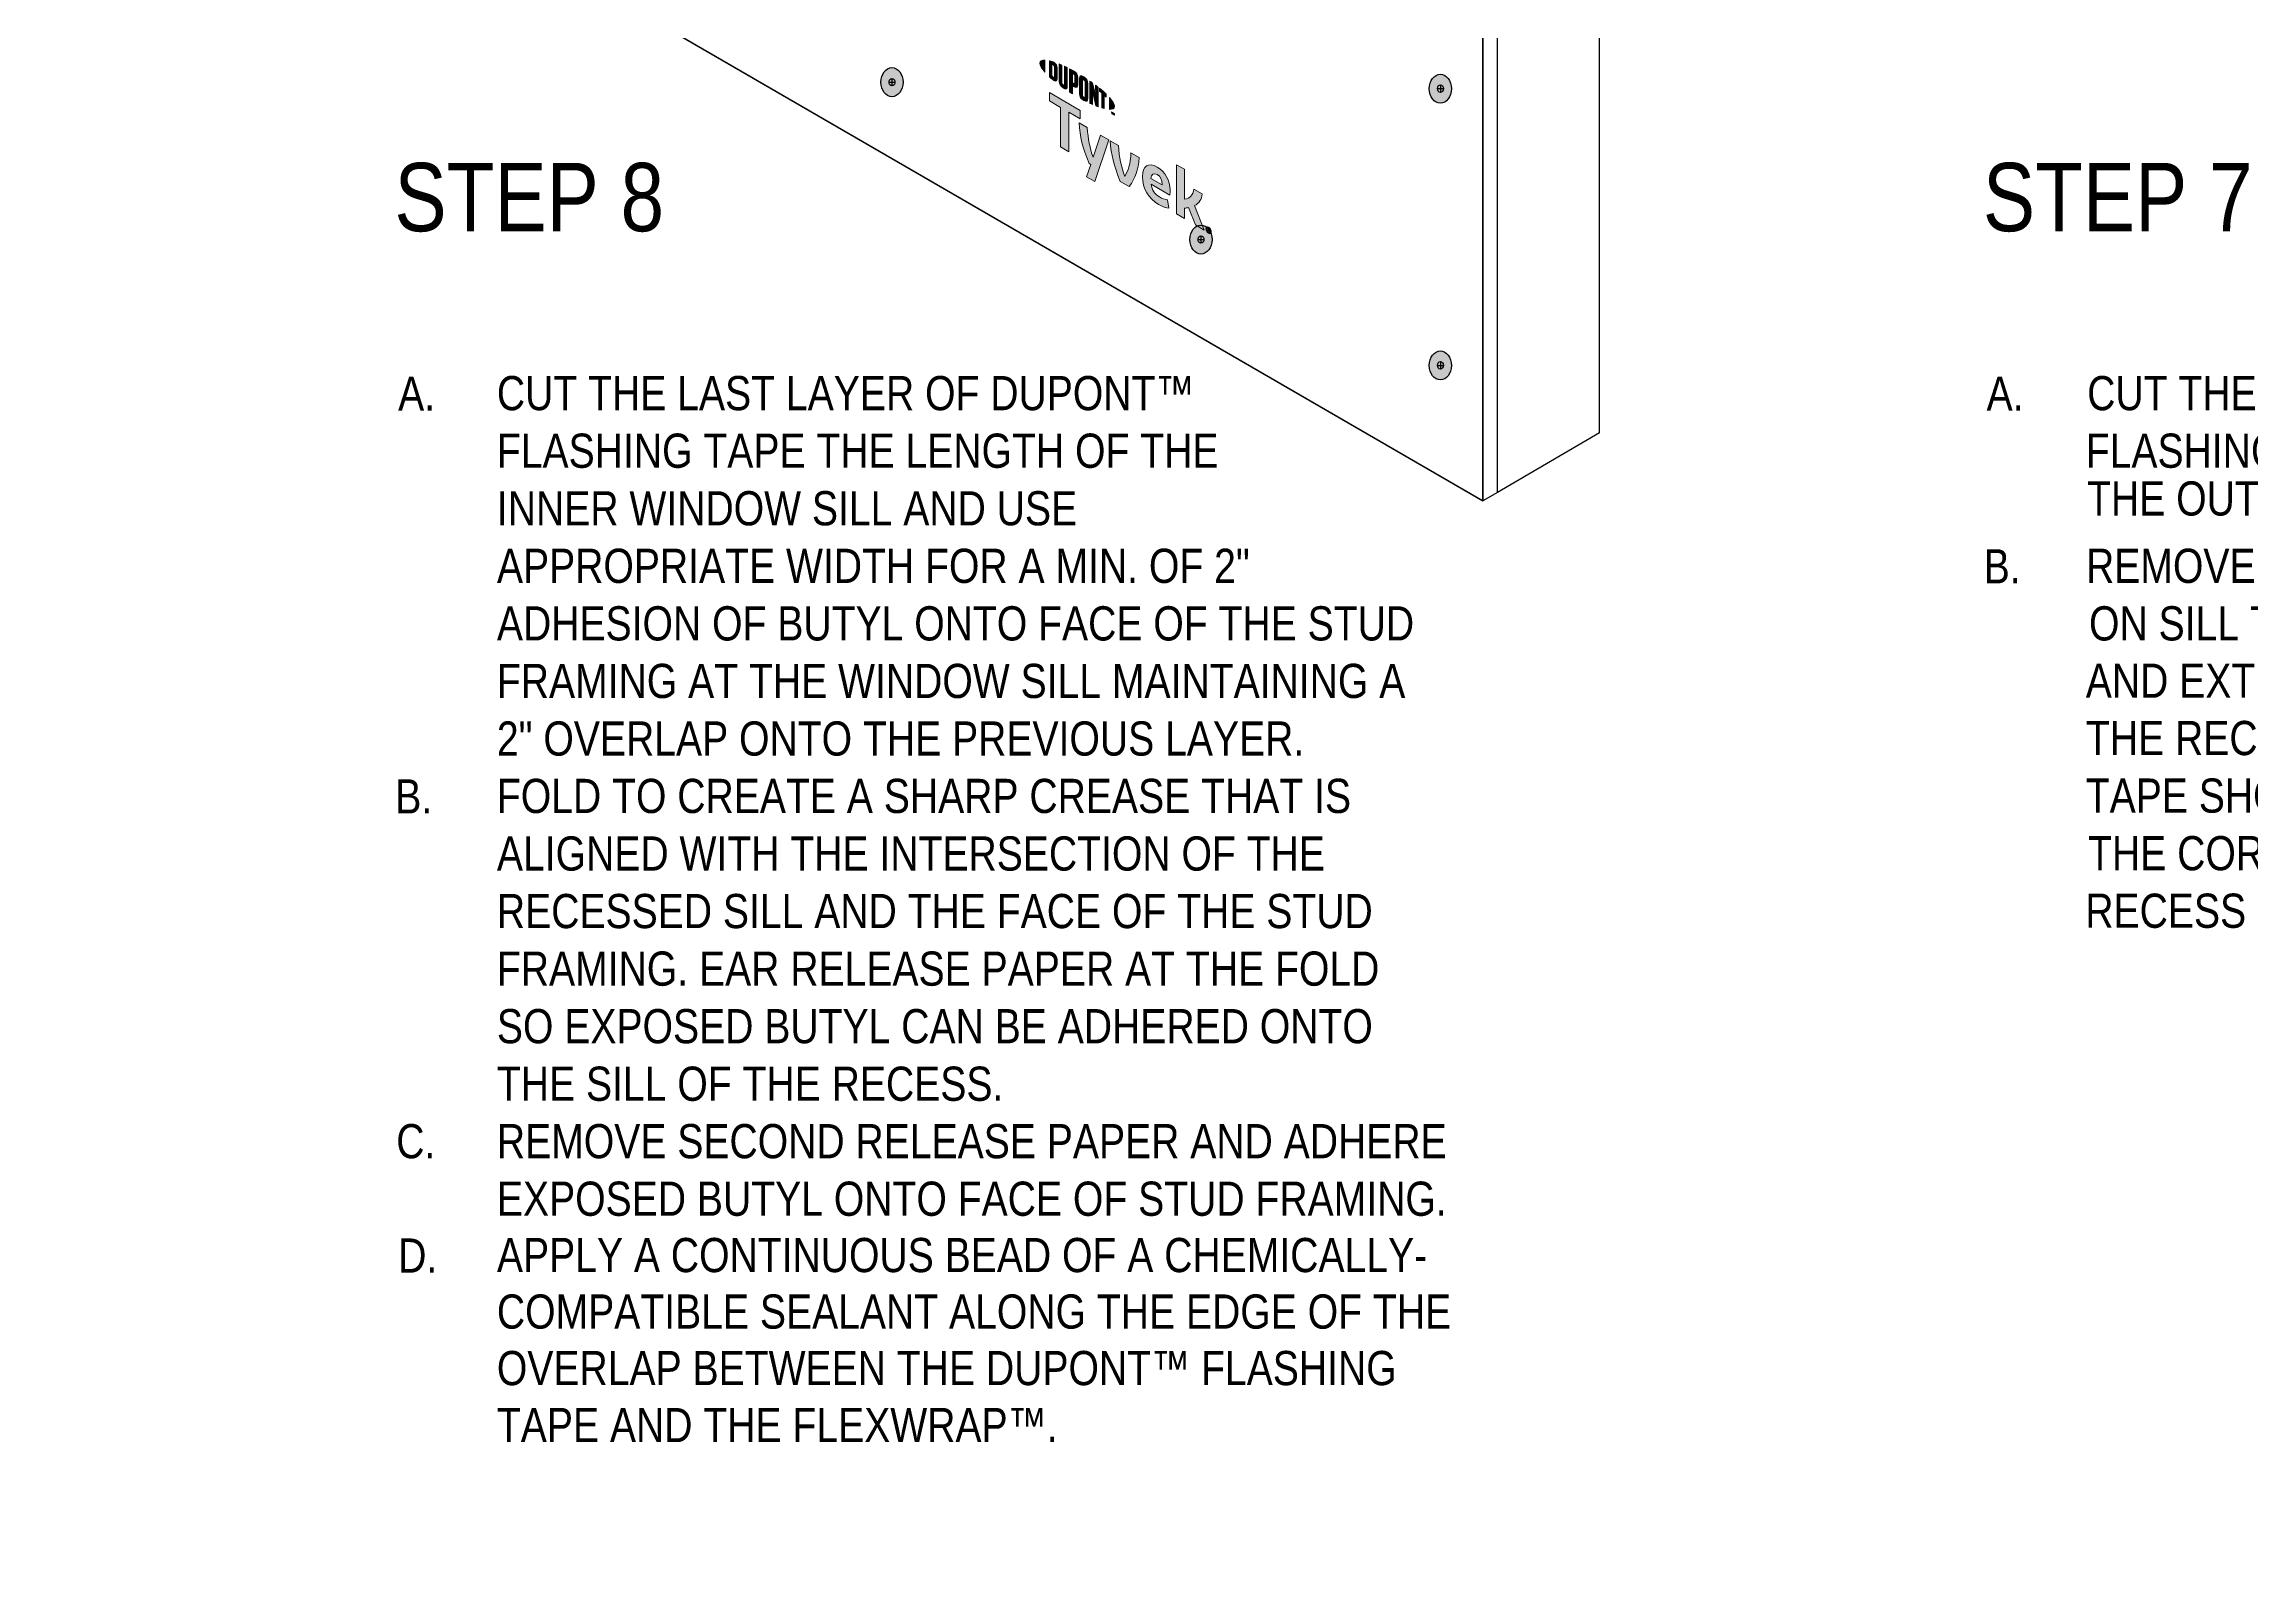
# Model space of a CAD drawing. Extents: x -1328 to 5679, y -4611 to 1603.
# Drawn here: x -576 to 151, y 367 to 865 of the extents above; entities that cross this region are included whole.
import ezdxf

# ---------------------------------------------------------------- set-up
doc = ezdxf.new("R2010")
doc.units = 0
doc.header["$MEASUREMENT"] = 0
for name, color, linetype, lineweight in [('.ATI-TEXT_1', 7, 'Continuous', 0), ('G-ANNO-TTLB', 7, 'Continuous', 0), ('TYVEK', 7, 'Continuous', 0), ('X-REF - TRACED', 7, 'Continuous', 0)]:
    doc.layers.add(name, color=color, linetype=linetype, lineweight=lineweight)

# ---------------------------------------------------------------- blocks, each defined once
blk = doc.blocks.new('Block_21')
at = {"layer": '.ATI-TEXT_1', "char_height": 0.2, "attachment_point": 7}
for s, insert in [('\\C18;\\c0;\\FArial Narrow|b0|i0|c1;\\H11.251642;\\W1.000000;A.', (63.75, 743.99)), ('\\C18;\\c0;\\FArial Narrow|b0|i0|c1;\\H11.251642;\\W1.000000;CUT THE FIRST COURSE OF DUPONT™', (96.89, 743.99)), ('\\C18;\\c0;\\FArial Narrow|b0|i0|c1;\\H11.251642;\\W1.000000;FLASHING TAPE 12" LONGER THAN', (96.42, 725.04)), ('\\C18;\\c0;\\FArial Narrow|b0|i0|c1;\\H11.251642;\\W1.000000;THE OUTER SILL (S).', (96.85, 706.08)), ('\\C18;\\c0;\\FArial Narrow|b0|i0|c1;\\H11.251642;\\W1.000000;B.', (62.79, 687.13)), ('\\C18;\\c0;\\FArial Narrow|b0|i0|c1;\\H11.251642;\\W1.000000;REMOVE THE RELEASE PAPER AND ALIGN', (96.51, 687.13)), ('\\C18;\\c0;\\FArial Narrow|b0|i0|c1;\\H11.251642;\\W1.000000;ON SILL TO OVERLAP FLEXWRAP™ BY 2" ', (97.5, 668.18)), ('\\C18;\\c0;\\FArial Narrow|b0|i0|c1;\\H11.251642;\\W1.000000;AND EXTEND UP EACH JAMB WALL OF', (96.42, 649.31)), ('\\C18;\\c0;\\FArial Narrow|b0|i0|c1;\\H11.251642;\\W1.000000;THE RECESS 6". THE DUPONT™ FLASHING', (96.48, 630.43)), ('\\C18;\\c0;\\FArial Narrow|b0|i0|c1;\\H11.251642;\\W1.000000;TAPE SHOULD BE INSTALLED TIGHTLY INTO', (96.42, 611.48)), ('\\C18;\\c0;\\FArial Narrow|b0|i0|c1;\\H11.251642;\\W1.000000;THE CORNER AT THE INTERSECTION OF THE', (97.18, 592.52)), ('\\C18;\\c0;\\FArial Narrow|b0|i0|c1;\\H11.251642;\\W1.000000;RECESS SILL AND THE WALL OF THE RECESS.', (96.27, 573.57))]:
    blk.add_mtext(s, dxfattribs=dict(at, insert=insert))
blk = doc.blocks.new('Block_26')
at = {"layer": '.ATI-TEXT_1', "char_height": 0.2, "attachment_point": 7}
for s, insert in [('\\C18;\\c0;\\FArial Narrow|b0|i0|c1;\\H11.251642;\\W1.000000;A.', (-459.57, 743.99)), ('\\C18;\\c0;\\FArial Narrow|b0|i0|c1;\\H11.251642;\\W1.000000;CUT THE LAST LAYER OF DUPONT™', (-427.04, 743.99)), ('\\C18;\\c0;\\FArial Narrow|b0|i0|c1;\\H11.251642;\\W1.000000;FLASHING TAPE THE LENGTH OF THE', (-427.04, 725.03)), ('\\C18;\\c0;\\FArial Narrow|b0|i0|c1;\\H11.251642;\\W1.000000;INNER WINDOW SILL AND USE', (-427.04, 706.08)), ('\\C18;\\c0;\\FArial Narrow|b0|i0|c1;\\H11.251642;\\W1.000000;APPROPRIATE WIDTH FOR A MIN. OF 2"', (-427.03, 687.13)), ('\\C18;\\c0;\\FArial Narrow|b0|i0|c1;\\H11.251642;\\W1.000000;ADHESION OF BUTYL ONTO FACE OF THE STUD', (-427.03, 668.18)), ('\\C18;\\c0;\\FArial Narrow|b0|i0|c1;\\H11.251642;\\W1.000000;FRAMING AT THE WINDOW SILL MAINTAINING A', (-427.04, 649.23)), ('\\C18;\\c0;\\FArial Narrow|b0|i0|c1;\\H11.251642;\\W1.000000;2" OVERLAP ONTO THE PREVIOUS LAYER.', (-427.04, 630.27)), ('\\C18;\\c0;\\FArial Narrow|b0|i0|c1;\\H11.251642;\\W1.000000;B.', (-460.52, 611.37)), ('\\C18;\\c0;\\FArial Narrow|b0|i0|c1;\\H11.251642;\\W1.000000;FOLD TO CREATE A SHARP CREASE THAT IS', (-427.04, 611.37)), ('\\C18;\\c0;\\FArial Narrow|b0|i0|c1;\\H11.251642;\\W1.000000;ALIGNED WITH THE INTERSECTION OF THE ', (-427.03, 592.41)), ('\\C18;\\c0;\\FArial Narrow|b0|i0|c1;\\H11.251642;\\W1.000000;RECESSED SILL AND THE FACE OF THE STUD', (-427.04, 573.46)), ('\\C18;\\c0;\\FArial Narrow|b0|i0|c1;\\H11.251642;\\W1.000000;FRAMING. EAR RELEASE PAPER AT THE FOLD', (-427.04, 554.51)), ('\\C18;\\c0;\\FArial Narrow|b0|i0|c1;\\H11.251642;\\W1.000000;SO EXPOSED BUTYL CAN BE ADHERED ONTO', (-427.04, 535.56)), ('\\C18;\\c0;\\FArial Narrow|b0|i0|c1;\\H11.251642;\\W1.000000;THE SILL OF THE RECESS.', (-427.04, 516.61)), ('\\C18;\\c0;\\FArial Narrow|b0|i0|c1;\\H11.251642;\\W1.000000;C.', (-460.19, 497.7)), ('\\C18;\\c0;\\FArial Narrow|b0|i0|c1;\\H11.251642;\\W1.000000;REMOVE SECOND RELEASE PAPER AND ADHERE ', (-427.04, 497.7)), ('\\C18;\\c0;\\FArial Narrow|b0|i0|c1;\\H11.251642;\\W1.000000;EXPOSED BUTYL ONTO FACE OF STUD FRAMING.', (-427.04, 478.75))]:
    blk.add_mtext(s, dxfattribs=dict(at, insert=insert))
blk = doc.blocks.new('Block_81')
at = {"layer": 'TYVEK', "true_color": 0x003b71, "transparency": 33554687}
h = blk.add_hatch(color=156, dxfattribs=at)
h.dxf.hatch_style = 2
edge = h.paths.add_edge_path()
edge.add_ellipse((-296.87, 852.15), major_axis=(0, 4.78), ratio=0.766948, start_angle=0, end_angle=360)
h = blk.add_hatch(color=156, dxfattribs=at)
h.dxf.hatch_style = 2
edge = h.paths.add_edge_path()
edge.add_ellipse((-116.2, 850), major_axis=(0, 4.78), ratio=0.766948, start_angle=0, end_angle=360)
h = blk.add_hatch(color=156, dxfattribs=at)
h.dxf.hatch_style = 2
edge = h.paths.add_edge_path()
edge.add_ellipse((-195.08, 800.33), major_axis=(0, 4.78), ratio=0.766948, start_angle=0, end_angle=360)
h = blk.add_hatch(color=156, dxfattribs=at)
h.dxf.hatch_style = 2
edge = h.paths.add_edge_path()
edge.add_ellipse((-116.2, 758.89), major_axis=(0, 4.78), ratio=0.766948, start_angle=0, end_angle=360)
at = {"layer": 'TYVEK', "color": 18, "lineweight": 25, "true_color": 0x080808}
for p, q in [((-297.84, 852.17), (-295.9, 852.17)), ((-296.87, 853.41), (-296.87, 850.94)), ((-116.2, 851.26), (-116.2, 848.79)), ((-117.18, 850.03), (-115.23, 850.03)), ((-196.05, 800.36), (-194.11, 800.36)), ((-195.08, 801.6), (-195.08, 799.13)), ((-117.18, 758.92), (-115.23, 758.92)), ((-116.2, 760.15), (-116.2, 757.68))]:
    blk.add_line(p, q, dxfattribs=at)
at = {"layer": 'TYVEK', "color": 18, "lineweight": 25, "true_color": 0x000000}
for centre in [(-296.87, 852.15), (-116.2, 850), (-195.08, 800.33), (-116.2, 758.89)]:
    blk.add_ellipse(centre, major_axis=(0, 4.78), ratio=0.766948, dxfattribs=at)
at = {"layer": 'TYVEK', "color": 18, "lineweight": 25, "true_color": 0x080808}
for centre in [(-296.87, 852.17), (-116.2, 850.03), (-195.08, 800.36), (-116.2, 758.92)]:
    blk.add_ellipse(centre, major_axis=(0, 1.23), ratio=0.788846, dxfattribs=at)
blk = doc.blocks.new('Block_387')
at = {"layer": 'X-REF - TRACED', "true_color": 0x848484, "transparency": 33554687}
h = blk.add_hatch(color=252, dxfattribs=at)
h.dxf.hatch_style = 2
edge = h.paths.add_edge_path()
edge.add_spline(control_points=[(-248.18, 858.4), (-248.18, 857.68), (-247.57, 856.65), (-246.5, 855.45), (-246.5, 855.45), (-246.5, 859.4), (-246.5, 859.4), (-247.57, 859.44), (-248.18, 859.12), (-248.18, 858.4)], knot_values=[0, 0, 0, 0, 1, 1, 1, 2, 2, 2, 3, 3, 3, 3], degree=3, periodic=0)
h = blk.add_hatch(color=252, dxfattribs=at)
h.dxf.hatch_style = 2
edge = h.paths.add_edge_path()
edge.add_spline(control_points=[(-243.29, 853.97), (-243.29, 853.67), (-243.45, 853.66), (-243.64, 853.77), (-243.79, 853.85), (-244.02, 854.05), (-244.2, 854.21), (-244.2, 854.21), (-244.2, 857.98), (-244.2, 857.98), (-244.02, 857.93), (-243.79, 857.86), (-243.64, 857.78), (-243.45, 857.67), (-243.29, 857.47), (-243.29, 857.17), (-243.29, 857.17), (-243.29, 853.97), (-243.29, 853.97)], knot_values=[0, 0, 0, 0, 1, 1, 1, 2, 2, 2, 3, 3, 3, 4, 4, 4, 5, 5, 5, 6, 6, 6, 6], degree=3, periodic=0)
edge = h.paths.add_edge_path()
edge.add_spline(control_points=[(-243.52, 858.69), (-243.82, 858.86), (-244.25, 859.01), (-245.02, 859.18), (-245.02, 859.18), (-245.02, 853.96), (-245.02, 853.96), (-244.34, 853.33), (-243.82, 852.88), (-243.52, 852.71), (-242.83, 852.32), (-242.44, 852.57), (-242.44, 853.35), (-242.44, 853.35), (-242.44, 856.82), (-242.44, 856.82), (-242.44, 857.59), (-242.83, 858.29), (-243.52, 858.69)], knot_values=[0, 0, 0, 0, 1, 1, 1, 2, 2, 2, 3, 3, 3, 4, 4, 4, 5, 5, 5, 6, 6, 6, 6], degree=3, periodic=0)
h = blk.add_hatch(color=252, dxfattribs=at)
h.dxf.hatch_style = 2
edge = h.paths.add_edge_path()
edge.add_spline(control_points=[(-240.05, 851.49), (-240.05, 851.18), (-240.14, 851.05), (-240.47, 851.28), (-240.79, 851.51), (-240.88, 851.72), (-240.88, 852.08), (-240.88, 852.08), (-240.88, 857.76), (-240.88, 857.76), (-241.1, 857.86), (-241.57, 858.06), (-241.78, 858.15), (-241.78, 858.15), (-241.78, 852.4), (-241.78, 852.4), (-241.78, 851.48), (-241.39, 850.9), (-240.47, 850.24), (-239.63, 849.65), (-239.11, 849.84), (-239.11, 850.86), (-239.11, 850.86), (-239.11, 856.93), (-239.11, 856.93), (-239.29, 857.02), (-239.87, 857.3), (-240.05, 857.38), (-240.05, 857.38), (-240.05, 851.49), (-240.05, 851.49)], knot_values=[0, 0, 0, 0, 1, 1, 1, 2, 2, 2, 3, 3, 3, 4, 4, 4, 5, 5, 5, 6, 6, 6, 7, 7, 7, 8, 8, 8, 9, 9, 9, 10, 10, 10, 10], degree=3, periodic=0)
h = blk.add_hatch(color=252, dxfattribs=at)
h.dxf.hatch_style = 2
edge = h.paths.add_edge_path()
edge.add_spline(control_points=[(-236.63, 852.01), (-236.63, 851.68), (-236.73, 851.57), (-237.11, 851.79), (-237.11, 851.79), (-237.44, 851.98), (-237.44, 851.98), (-237.44, 851.98), (-237.44, 855), (-237.44, 855), (-237.3, 854.93), (-237.22, 854.88), (-237.13, 854.83), (-236.72, 854.59), (-236.63, 854.36), (-236.63, 854.03), (-236.63, 854.03), (-236.63, 852.01), (-236.63, 852.01)], knot_values=[0, 0, 0, 0, 1, 1, 1, 2, 2, 2, 3, 3, 3, 4, 4, 4, 5, 5, 5, 6, 6, 6, 6], degree=3, periodic=0)
edge = h.paths.add_edge_path()
edge.add_spline(control_points=[(-237.08, 855.87), (-237.24, 855.96), (-237.83, 856.28), (-238.38, 856.56), (-238.38, 856.56), (-238.38, 848.91), (-238.38, 848.91), (-238.2, 848.79), (-237.71, 848.48), (-237.44, 848.32), (-237.44, 848.32), (-237.44, 850.92), (-237.44, 850.92), (-237.44, 850.92), (-237.08, 850.71), (-237.08, 850.71), (-236.09, 850.14), (-235.68, 850.41), (-235.68, 851.38), (-235.68, 851.38), (-235.68, 853.64), (-235.68, 853.64), (-235.68, 854.59), (-236.14, 855.33), (-237.08, 855.87)], knot_values=[0, 0, 0, 0, 1, 1, 1, 2, 2, 2, 3, 3, 3, 4, 4, 4, 5, 5, 5, 6, 6, 6, 7, 7, 7, 8, 8, 8, 8], degree=3, periodic=0)
h = blk.add_hatch(color=252, dxfattribs=at)
h.dxf.hatch_style = 2
edge = h.paths.add_edge_path()
edge.add_spline(control_points=[(-233.28, 847.4), (-233.28, 847.1), (-233.37, 847), (-233.7, 847.18), (-234.04, 847.36), (-234.14, 847.58), (-234.14, 847.9), (-234.14, 847.9), (-234.14, 852.67), (-234.14, 852.67), (-234.14, 852.98), (-234.04, 853.1), (-233.7, 852.89), (-233.37, 852.69), (-233.28, 852.48), (-233.28, 852.17), (-233.28, 852.17), (-233.28, 847.4), (-233.28, 847.4)], knot_values=[0, 0, 0, 0, 1, 1, 1, 2, 2, 2, 3, 3, 3, 4, 4, 4, 5, 5, 5, 6, 6, 6, 6], degree=3, periodic=0)
edge = h.paths.add_edge_path()
edge.add_spline(control_points=[(-233.7, 853.96), (-234.57, 854.51), (-235.09, 854.37), (-235.09, 853.36), (-235.09, 853.36), (-235.09, 848.36), (-235.09, 848.36), (-235.09, 847.29), (-234.62, 846.58), (-233.7, 846.1), (-232.8, 845.63), (-232.33, 845.75), (-232.33, 846.88), (-232.33, 846.88), (-232.33, 851.66), (-232.33, 851.66), (-232.33, 852.74), (-232.76, 853.37), (-233.7, 853.96)], knot_values=[0, 0, 0, 0, 1, 1, 1, 2, 2, 2, 3, 3, 3, 4, 4, 4, 5, 5, 5, 6, 6, 6, 6], degree=3, periodic=0)
h = blk.add_hatch(color=252, dxfattribs=at)
h.dxf.hatch_style = 2
edge = h.paths.add_edge_path()
edge.add_spline(control_points=[(-229.73, 847.41), (-229.73, 847.41), (-230.77, 851.9), (-230.77, 851.9), (-231.05, 852.11), (-231.4, 852.35), (-231.66, 852.53), (-231.66, 852.53), (-231.66, 845.18), (-231.66, 845.18), (-231.47, 845.09), (-231, 844.88), (-230.76, 844.78), (-230.76, 844.78), (-230.83, 849.15), (-230.83, 849.15), (-230.83, 849.15), (-229.73, 844.35), (-229.73, 844.35), (-229.5, 844.26), (-229.15, 844.13), (-228.93, 844.05), (-228.93, 844.05), (-228.93, 850.51), (-228.93, 850.51), (-229.16, 850.69), (-229.59, 851.02), (-229.8, 851.18), (-229.8, 851.18), (-229.73, 847.41), (-229.73, 847.41)], knot_values=[0, 0, 0, 0, 1, 1, 1, 2, 2, 2, 3, 3, 3, 4, 4, 4, 5, 5, 5, 6, 6, 6, 7, 7, 7, 8, 8, 8, 9, 9, 9, 10, 10, 10, 10], degree=3, periodic=0)
h = blk.add_hatch(color=252, dxfattribs=at)
h.dxf.hatch_style = 2
edge = h.paths.add_edge_path()
edge.add_spline(control_points=[(-228.47, 849.11), (-228.23, 848.93), (-228, 848.74), (-227.78, 848.56), (-227.78, 848.56), (-227.78, 843.67), (-227.78, 843.67), (-227.58, 843.61), (-227.2, 843.5), (-226.94, 843.44), (-226.94, 843.44), (-226.94, 847.84), (-226.94, 847.84), (-226.7, 847.63), (-226.47, 847.42), (-226.26, 847.23), (-226.26, 847.23), (-226.26, 848.17), (-226.26, 848.17), (-226.92, 848.82), (-227.63, 849.45), (-228.47, 850.13), (-228.47, 850.13), (-228.47, 849.11), (-228.47, 849.11)], knot_values=[0, 0, 0, 0, 1, 1, 1, 2, 2, 2, 3, 3, 3, 4, 4, 4, 5, 5, 5, 6, 6, 6, 7, 7, 7, 8, 8, 8, 8], degree=3, periodic=0)
h = blk.add_hatch(color=252, dxfattribs=at)
h.dxf.hatch_style = 2
edge = h.paths.add_edge_path()
edge.add_spline(control_points=[(-223.57, 844.2), (-223.57, 843.47), (-224.18, 843.15), (-225.25, 843.19), (-225.25, 843.19), (-225.25, 847.13), (-225.25, 847.13), (-224.18, 845.94), (-223.57, 844.91), (-223.57, 844.2)], knot_values=[0, 0, 0, 0, 1, 1, 1, 2, 2, 2, 3, 3, 3, 3], degree=3, periodic=0)
h = blk.add_hatch(color=252, dxfattribs=at)
h.dxf.hatch_style = 2
edge = h.paths.add_edge_path()
edge.add_spline(control_points=[(-224.07, 842.11), (-224.07, 842.11), (-223.97, 842.05), (-223.97, 842.05), (-223.97, 842.05), (-223.82, 841.7), (-223.82, 841.7), (-223.82, 841.7), (-223.67, 841.88), (-223.67, 841.88), (-223.67, 841.88), (-223.57, 841.82), (-223.57, 841.82), (-223.57, 841.82), (-223.57, 841.25), (-223.57, 841.25), (-223.57, 841.25), (-223.66, 841.31), (-223.66, 841.31), (-223.66, 841.31), (-223.66, 841.71), (-223.66, 841.71), (-223.66, 841.71), (-223.82, 841.53), (-223.82, 841.53), (-223.82, 841.53), (-223.83, 841.53), (-223.83, 841.53), (-223.83, 841.53), (-223.98, 841.89), (-223.98, 841.89), (-223.98, 841.89), (-223.98, 841.49), (-223.98, 841.49), (-223.98, 841.49), (-224.07, 841.54), (-224.07, 841.54), (-224.07, 841.54), (-224.07, 842.11), (-224.07, 842.11)], knot_values=[0, 0, 0, 0, 1, 1, 1, 2, 2, 2, 3, 3, 3, 4, 4, 4, 5, 5, 5, 6, 6, 6, 7, 7, 7, 8, 8, 8, 9, 9, 9, 10, 10, 10, 11, 11, 11, 12, 12, 12, 13, 13, 13, 13], degree=3, periodic=0)
edge = h.paths.add_edge_path()
edge.add_spline(control_points=[(-224.42, 842.22), (-224.42, 842.22), (-224.58, 842.3), (-224.58, 842.3), (-224.58, 842.3), (-224.58, 842.4), (-224.58, 842.4), (-224.58, 842.4), (-224.18, 842.17), (-224.18, 842.17), (-224.18, 842.17), (-224.18, 842.07), (-224.18, 842.07), (-224.18, 842.07), (-224.33, 842.16), (-224.33, 842.16), (-224.33, 842.16), (-224.33, 841.69), (-224.33, 841.69), (-224.33, 841.69), (-224.42, 841.75), (-224.42, 841.75), (-224.42, 841.75), (-224.42, 842.22), (-224.42, 842.22)], knot_values=[0, 0, 0, 0, 1, 1, 1, 2, 2, 2, 3, 3, 3, 4, 4, 4, 5, 5, 5, 6, 6, 6, 7, 7, 7, 8, 8, 8, 8], degree=3, periodic=0)
at = {"layer": 'X-REF - TRACED'}
for points, knots in [([(-248.18, 858.4), (-248.18, 857.68), (-247.57, 856.65), (-246.5, 855.45), (-246.5, 855.45), (-246.5, 859.4), (-246.5, 859.4), (-247.57, 859.44), (-248.18, 859.12), (-248.18, 858.4)], [0, 0, 0, 0, 1, 1, 1, 2, 2, 2, 3, 3, 3, 3]), ([(-243.52, 858.69), (-243.82, 858.86), (-244.25, 859.01), (-245.02, 859.18), (-245.02, 859.18), (-245.02, 853.96), (-245.02, 853.96), (-244.34, 853.33), (-243.82, 852.88), (-243.52, 852.71), (-242.83, 852.32), (-242.44, 852.57), (-242.44, 853.35), (-242.44, 853.35), (-242.44, 856.82), (-242.44, 856.82), (-242.44, 857.59), (-242.83, 858.29), (-243.52, 858.69)], [0, 0, 0, 0, 1, 1, 1, 2, 2, 2, 3, 3, 3, 4, 4, 4, 5, 5, 5, 6, 6, 6, 6]), ([(-243.29, 853.97), (-243.29, 853.67), (-243.45, 853.66), (-243.64, 853.77), (-243.79, 853.85), (-244.02, 854.05), (-244.2, 854.21), (-244.2, 854.21), (-244.2, 857.98), (-244.2, 857.98), (-244.02, 857.93), (-243.79, 857.86), (-243.64, 857.78), (-243.45, 857.67), (-243.29, 857.47), (-243.29, 857.17), (-243.29, 857.17), (-243.29, 853.97), (-243.29, 853.97)], [0, 0, 0, 0, 1, 1, 1, 2, 2, 2, 3, 3, 3, 4, 4, 4, 5, 5, 5, 6, 6, 6, 6]), ([(-240.05, 851.49), (-240.05, 851.18), (-240.14, 851.05), (-240.47, 851.28), (-240.79, 851.51), (-240.88, 851.72), (-240.88, 852.08), (-240.88, 852.08), (-240.88, 857.76), (-240.88, 857.76), (-241.1, 857.86), (-241.57, 858.06), (-241.78, 858.15), (-241.78, 858.15), (-241.78, 852.4), (-241.78, 852.4), (-241.78, 851.48), (-241.39, 850.9), (-240.47, 850.24), (-239.63, 849.65), (-239.11, 849.84), (-239.11, 850.86), (-239.11, 850.86), (-239.11, 856.93), (-239.11, 856.93), (-239.29, 857.02), (-239.87, 857.3), (-240.05, 857.38), (-240.05, 857.38), (-240.05, 851.49), (-240.05, 851.49)], [0, 0, 0, 0, 1, 1, 1, 2, 2, 2, 3, 3, 3, 4, 4, 4, 5, 5, 5, 6, 6, 6, 7, 7, 7, 8, 8, 8, 9, 9, 9, 10, 10, 10, 10]), ([(-237.08, 855.87), (-237.24, 855.96), (-237.83, 856.28), (-238.38, 856.56), (-238.38, 856.56), (-238.38, 848.91), (-238.38, 848.91), (-238.2, 848.79), (-237.71, 848.48), (-237.44, 848.32), (-237.44, 848.32), (-237.44, 850.92), (-237.44, 850.92), (-237.44, 850.92), (-237.08, 850.71), (-237.08, 850.71), (-236.09, 850.14), (-235.68, 850.41), (-235.68, 851.38), (-235.68, 851.38), (-235.68, 853.64), (-235.68, 853.64), (-235.68, 854.59), (-236.14, 855.33), (-237.08, 855.87)], [0, 0, 0, 0, 1, 1, 1, 2, 2, 2, 3, 3, 3, 4, 4, 4, 5, 5, 5, 6, 6, 6, 7, 7, 7, 8, 8, 8, 8]), ([(-236.63, 852.01), (-236.63, 851.68), (-236.73, 851.57), (-237.11, 851.79), (-237.11, 851.79), (-237.44, 851.98), (-237.44, 851.98), (-237.44, 851.98), (-237.44, 855), (-237.44, 855), (-237.3, 854.93), (-237.22, 854.88), (-237.13, 854.83), (-236.72, 854.59), (-236.63, 854.36), (-236.63, 854.03), (-236.63, 854.03), (-236.63, 852.01), (-236.63, 852.01)], [0, 0, 0, 0, 1, 1, 1, 2, 2, 2, 3, 3, 3, 4, 4, 4, 5, 5, 5, 6, 6, 6, 6]), ([(-233.7, 853.96), (-234.57, 854.51), (-235.09, 854.37), (-235.09, 853.36), (-235.09, 853.36), (-235.09, 848.36), (-235.09, 848.36), (-235.09, 847.29), (-234.62, 846.58), (-233.7, 846.1), (-232.8, 845.63), (-232.33, 845.75), (-232.33, 846.88), (-232.33, 846.88), (-232.33, 851.66), (-232.33, 851.66), (-232.33, 852.74), (-232.76, 853.37), (-233.7, 853.96)], [0, 0, 0, 0, 1, 1, 1, 2, 2, 2, 3, 3, 3, 4, 4, 4, 5, 5, 5, 6, 6, 6, 6]), ([(-233.28, 847.4), (-233.28, 847.1), (-233.37, 847), (-233.7, 847.18), (-234.04, 847.36), (-234.14, 847.58), (-234.14, 847.9), (-234.14, 847.9), (-234.14, 852.67), (-234.14, 852.67), (-234.14, 852.98), (-234.04, 853.1), (-233.7, 852.89), (-233.37, 852.69), (-233.28, 852.48), (-233.28, 852.17), (-233.28, 852.17), (-233.28, 847.4), (-233.28, 847.4)], [0, 0, 0, 0, 1, 1, 1, 2, 2, 2, 3, 3, 3, 4, 4, 4, 5, 5, 5, 6, 6, 6, 6]), ([(-229.73, 847.41), (-229.73, 847.41), (-230.77, 851.9), (-230.77, 851.9), (-231.05, 852.11), (-231.4, 852.35), (-231.66, 852.53), (-231.66, 852.53), (-231.66, 845.18), (-231.66, 845.18), (-231.47, 845.09), (-231, 844.88), (-230.76, 844.78), (-230.76, 844.78), (-230.83, 849.15), (-230.83, 849.15), (-230.83, 849.15), (-229.73, 844.35), (-229.73, 844.35), (-229.5, 844.26), (-229.15, 844.13), (-228.93, 844.05), (-228.93, 844.05), (-228.93, 850.51), (-228.93, 850.51), (-229.16, 850.69), (-229.59, 851.02), (-229.8, 851.18), (-229.8, 851.18), (-229.73, 847.41), (-229.73, 847.41)], [0, 0, 0, 0, 1, 1, 1, 2, 2, 2, 3, 3, 3, 4, 4, 4, 5, 5, 5, 6, 6, 6, 7, 7, 7, 8, 8, 8, 9, 9, 9, 10, 10, 10, 10]), ([(-228.47, 849.11), (-228.23, 848.93), (-228, 848.74), (-227.78, 848.56), (-227.78, 848.56), (-227.78, 843.67), (-227.78, 843.67), (-227.58, 843.61), (-227.2, 843.5), (-226.94, 843.44), (-226.94, 843.44), (-226.94, 847.84), (-226.94, 847.84), (-226.7, 847.63), (-226.47, 847.42), (-226.26, 847.23), (-226.26, 847.23), (-226.26, 848.17), (-226.26, 848.17), (-226.92, 848.82), (-227.63, 849.45), (-228.47, 850.13), (-228.47, 850.13), (-228.47, 849.11), (-228.47, 849.11)], [0, 0, 0, 0, 1, 1, 1, 2, 2, 2, 3, 3, 3, 4, 4, 4, 5, 5, 5, 6, 6, 6, 7, 7, 7, 8, 8, 8, 8]), ([(-223.57, 844.2), (-223.57, 843.47), (-224.18, 843.15), (-225.25, 843.19), (-225.25, 843.19), (-225.25, 847.13), (-225.25, 847.13), (-224.18, 845.94), (-223.57, 844.91), (-223.57, 844.2)], [0, 0, 0, 0, 1, 1, 1, 2, 2, 2, 3, 3, 3, 3]), ([(-224.42, 842.22), (-224.42, 842.22), (-224.58, 842.3), (-224.58, 842.3), (-224.58, 842.3), (-224.58, 842.4), (-224.58, 842.4), (-224.58, 842.4), (-224.18, 842.17), (-224.18, 842.17), (-224.18, 842.17), (-224.18, 842.07), (-224.18, 842.07), (-224.18, 842.07), (-224.33, 842.16), (-224.33, 842.16), (-224.33, 842.16), (-224.33, 841.69), (-224.33, 841.69), (-224.33, 841.69), (-224.42, 841.75), (-224.42, 841.75), (-224.42, 841.75), (-224.42, 842.22), (-224.42, 842.22)], [0, 0, 0, 0, 1, 1, 1, 2, 2, 2, 3, 3, 3, 4, 4, 4, 5, 5, 5, 6, 6, 6, 7, 7, 7, 8, 8, 8, 8]), ([(-224.07, 842.11), (-224.07, 842.11), (-223.97, 842.05), (-223.97, 842.05), (-223.97, 842.05), (-223.82, 841.7), (-223.82, 841.7), (-223.82, 841.7), (-223.67, 841.88), (-223.67, 841.88), (-223.67, 841.88), (-223.57, 841.82), (-223.57, 841.82), (-223.57, 841.82), (-223.57, 841.25), (-223.57, 841.25), (-223.57, 841.25), (-223.66, 841.31), (-223.66, 841.31), (-223.66, 841.31), (-223.66, 841.71), (-223.66, 841.71), (-223.66, 841.71), (-223.82, 841.53), (-223.82, 841.53), (-223.82, 841.53), (-223.83, 841.53), (-223.83, 841.53), (-223.83, 841.53), (-223.98, 841.89), (-223.98, 841.89), (-223.98, 841.89), (-223.98, 841.49), (-223.98, 841.49), (-223.98, 841.49), (-224.07, 841.54), (-224.07, 841.54), (-224.07, 841.54), (-224.07, 842.11), (-224.07, 842.11)], [0, 0, 0, 0, 1, 1, 1, 2, 2, 2, 3, 3, 3, 4, 4, 4, 5, 5, 5, 6, 6, 6, 7, 7, 7, 8, 8, 8, 9, 9, 9, 10, 10, 10, 11, 11, 11, 12, 12, 12, 13, 13, 13, 13])]:
    blk.add_open_spline(points, degree=3, knots=knots, dxfattribs=at)
blk = doc.blocks.new('Block_391')
at = {"layer": 'X-REF - TRACED', "true_color": 0x848484, "transparency": 33554687}
h = blk.add_hatch(color=252, dxfattribs=at)
h.dxf.hatch_style = 2
h.paths.add_polyline_path([(-234.92, 842.87), (-245.02, 848.7), (-245.02, 845.96), (-241.37, 843.85), (-241.37, 830.85), (-238.57, 829.23), (-238.57, 842.23), (-234.92, 840.12)])
h = blk.add_hatch(color=252, dxfattribs=at)
h.dxf.hatch_style = 2
edge = h.paths.add_edge_path()
edge.add_spline(control_points=[(-218.13, 828.92), (-218.31, 825.18), (-219.05, 823), (-220.21, 821.13), (-221.33, 824.32), (-222.05, 827.34), (-222.27, 831.31), (-222.27, 831.31), (-225, 832.89), (-225, 832.89), (-224.7, 828.2), (-223.82, 824.79), (-221.7, 819.5), (-221.7, 819.5), (-218.7, 817.76), (-218.7, 817.76), (-216.66, 820.65), (-215.82, 823.07), (-215.42, 827.36), (-215.42, 827.36), (-218.13, 828.92), (-218.13, 828.92)], knot_values=[0, 0, 0, 0, 1, 1, 1, 2, 2, 2, 3, 3, 3, 4, 4, 4, 5, 5, 5, 6, 6, 6, 7, 7, 7, 7], degree=3, periodic=0)
h = blk.add_hatch(color=252, dxfattribs=at)
h.dxf.hatch_style = 2
edge = h.paths.add_edge_path()
edge.add_spline(control_points=[(-211.56, 820.48), (-211.56, 820.48), (-207.83, 818.33), (-207.83, 818.33), (-207.83, 818.33), (-207.83, 818.59), (-207.83, 818.59), (-207.83, 819.85), (-208.42, 821.12), (-209.5, 821.74), (-210.64, 822.4), (-211.38, 821.9), (-211.56, 820.48)], knot_values=[0, 0, 0, 0, 1, 1, 1, 2, 2, 2, 3, 3, 3, 4, 4, 4, 4], degree=3, periodic=0)
edge = h.paths.add_edge_path()
edge.add_spline(control_points=[(-205.62, 810.7), (-206.48, 810.75), (-207.76, 811.17), (-209.05, 811.92), (-212.21, 813.75), (-214.37, 817.28), (-214.37, 821.02), (-214.37, 824.59), (-212.39, 825.88), (-209.5, 824.21), (-206.93, 822.73), (-205.25, 819.66), (-205.25, 816.65), (-205.25, 815.98), (-205.28, 815.41), (-205.32, 814.99), (-205.32, 814.99), (-211.52, 818.57), (-211.52, 818.57), (-211.27, 816.62), (-210.35, 815.28), (-208.78, 814.37), (-207.82, 813.82), (-206.89, 813.53), (-206.05, 813.45), (-206.05, 813.45), (-205.62, 810.7), (-205.62, 810.7)], knot_values=[0, 0, 0, 0, 1, 1, 1, 2, 2, 2, 3, 3, 3, 4, 4, 4, 5, 5, 5, 6, 6, 6, 7, 7, 7, 8, 8, 8, 9, 9, 9, 9], degree=3, periodic=0)
h = blk.add_hatch(color=252, dxfattribs=at)
h.dxf.hatch_style = 2
edge = h.paths.add_edge_path()
edge.add_spline(control_points=[(-197.22, 811.5), (-197.22, 811.5), (-193.97, 803.48), (-193.97, 803.48), (-193.97, 803.48), (-196.91, 805.18), (-196.91, 805.18), (-196.91, 805.18), (-199.17, 810.87), (-199.17, 810.87), (-199.58, 810.77), (-200.01, 810.68), (-200.48, 810.62), (-200.48, 810.62), (-200.48, 807.24), (-200.48, 807.24), (-200.48, 807.24), (-203.19, 808.81), (-203.19, 808.81), (-203.19, 808.81), (-203.19, 824.93), (-203.19, 824.93), (-203.19, 824.93), (-200.48, 823.52), (-200.48, 823.52), (-200.48, 823.52), (-200.48, 813.61), (-200.48, 813.61), (-198.64, 813.91), (-197.73, 814.97), (-197.42, 816.97), (-197.42, 816.97), (-194.73, 815.41), (-194.73, 815.41), (-194.79, 813.52), (-195.65, 812.28), (-197.22, 811.5)], knot_values=[0, 0, 0, 0, 1, 1, 1, 2, 2, 2, 3, 3, 3, 4, 4, 4, 5, 5, 5, 6, 6, 6, 7, 7, 7, 8, 8, 8, 9, 9, 9, 10, 10, 10, 11, 11, 11, 12, 12, 12, 12], degree=3, periodic=0)
at = {"layer": 'X-REF - TRACED'}
blk.add_lwpolyline([(-234.92, 842.87), (-245.02, 848.7), (-245.02, 845.96), (-241.37, 843.85), (-241.37, 830.85), (-238.57, 829.23), (-238.57, 842.23), (-234.92, 840.12)], close=True, dxfattribs=at)
for points, knots in [([(-218.13, 828.92), (-218.31, 825.18), (-219.05, 823), (-220.21, 821.13), (-221.33, 824.32), (-222.05, 827.34), (-222.27, 831.31), (-222.27, 831.31), (-225, 832.89), (-225, 832.89), (-224.7, 828.2), (-223.82, 824.79), (-221.7, 819.5), (-221.7, 819.5), (-218.7, 817.76), (-218.7, 817.76), (-216.66, 820.65), (-215.82, 823.07), (-215.42, 827.36), (-215.42, 827.36), (-218.13, 828.92), (-218.13, 828.92)], [0, 0, 0, 0, 1, 1, 1, 2, 2, 2, 3, 3, 3, 4, 4, 4, 5, 5, 5, 6, 6, 6, 7, 7, 7, 7]), ([(-205.62, 810.7), (-206.48, 810.75), (-207.76, 811.17), (-209.05, 811.92), (-212.21, 813.75), (-214.37, 817.28), (-214.37, 821.02), (-214.37, 824.59), (-212.39, 825.88), (-209.5, 824.21), (-206.93, 822.73), (-205.25, 819.66), (-205.25, 816.65), (-205.25, 815.98), (-205.28, 815.41), (-205.32, 814.99), (-205.32, 814.99), (-211.52, 818.57), (-211.52, 818.57), (-211.27, 816.62), (-210.35, 815.28), (-208.78, 814.37), (-207.82, 813.82), (-206.89, 813.53), (-206.05, 813.45), (-206.05, 813.45), (-205.62, 810.7), (-205.62, 810.7)], [0, 0, 0, 0, 1, 1, 1, 2, 2, 2, 3, 3, 3, 4, 4, 4, 5, 5, 5, 6, 6, 6, 7, 7, 7, 8, 8, 8, 9, 9, 9, 9]), ([(-211.56, 820.48), (-211.56, 820.48), (-207.83, 818.33), (-207.83, 818.33), (-207.83, 818.33), (-207.83, 818.59), (-207.83, 818.59), (-207.83, 819.85), (-208.42, 821.12), (-209.5, 821.74), (-210.64, 822.4), (-211.38, 821.9), (-211.56, 820.48)], [0, 0, 0, 0, 1, 1, 1, 2, 2, 2, 3, 3, 3, 4, 4, 4, 4]), ([(-197.22, 811.5), (-197.22, 811.5), (-193.97, 803.48), (-193.97, 803.48), (-193.97, 803.48), (-196.91, 805.18), (-196.91, 805.18), (-196.91, 805.18), (-199.17, 810.87), (-199.17, 810.87), (-199.58, 810.77), (-200.01, 810.68), (-200.48, 810.62), (-200.48, 810.62), (-200.48, 807.24), (-200.48, 807.24), (-200.48, 807.24), (-203.19, 808.81), (-203.19, 808.81), (-203.19, 808.81), (-203.19, 824.93), (-203.19, 824.93), (-203.19, 824.93), (-200.48, 823.52), (-200.48, 823.52), (-200.48, 823.52), (-200.48, 813.61), (-200.48, 813.61), (-198.64, 813.91), (-197.73, 814.97), (-197.42, 816.97), (-197.42, 816.97), (-194.73, 815.41), (-194.73, 815.41), (-194.79, 813.52), (-195.65, 812.28), (-197.22, 811.5)], [0, 0, 0, 0, 1, 1, 1, 2, 2, 2, 3, 3, 3, 4, 4, 4, 5, 5, 5, 6, 6, 6, 7, 7, 7, 8, 8, 8, 9, 9, 9, 10, 10, 10, 11, 11, 11, 12, 12, 12, 12])]:
    blk.add_open_spline(points, degree=3, knots=knots, dxfattribs=at)
blk = doc.blocks.new('Block_390')
at = {"layer": 'X-REF - TRACED', "true_color": 0x848484, "transparency": 33554687}
h = blk.add_hatch(color=252, dxfattribs=at)
h.dxf.hatch_style = 2
edge = h.paths.add_edge_path()
edge.add_spline(control_points=[(-228.18, 834.73), (-228.18, 834.73), (-230.61, 827.48), (-230.61, 827.48), (-231.65, 830.51), (-232.32, 833.44), (-232.52, 837.23), (-232.52, 837.23), (-235.25, 838.81), (-235.25, 838.81), (-234.96, 834.12), (-234.07, 830.71), (-231.95, 825.42), (-231.95, 825.42), (-231.41, 825.1), (-231.41, 825.1), (-231.41, 825.1), (-232.8, 820.96), (-232.8, 820.96), (-232.8, 820.96), (-230.09, 819.4), (-230.09, 819.4), (-230.09, 819.4), (-225.48, 833.16), (-225.48, 833.16), (-225.48, 833.16), (-228.18, 834.73), (-228.18, 834.73)], knot_values=[0, 0, 0, 0, 1, 1, 1, 2, 2, 2, 3, 3, 3, 4, 4, 4, 5, 5, 5, 6, 6, 6, 7, 7, 7, 8, 8, 8, 9, 9, 9, 9], degree=3, periodic=0)
at = {"layer": 'X-REF - TRACED'}
blk.add_open_spline([(-228.18, 834.73), (-228.18, 834.73), (-230.61, 827.48), (-230.61, 827.48), (-231.65, 830.51), (-232.32, 833.44), (-232.52, 837.23), (-232.52, 837.23), (-235.25, 838.81), (-235.25, 838.81), (-234.96, 834.12), (-234.07, 830.71), (-231.95, 825.42), (-231.95, 825.42), (-231.41, 825.1), (-231.41, 825.1), (-231.41, 825.1), (-232.8, 820.96), (-232.8, 820.96), (-232.8, 820.96), (-230.09, 819.4), (-230.09, 819.4), (-230.09, 819.4), (-225.48, 833.16), (-225.48, 833.16), (-225.48, 833.16), (-228.18, 834.73), (-228.18, 834.73)], degree=3, knots=[0, 0, 0, 0, 1, 1, 1, 2, 2, 2, 3, 3, 3, 4, 4, 4, 5, 5, 5, 6, 6, 6, 7, 7, 7, 8, 8, 8, 9, 9, 9, 9], dxfattribs=at)
blk.add_blockref('Block_391', (0, 0), dxfattribs=at)
blk = doc.blocks.new('Block_392')
at = {"layer": 'X-REF - TRACED', "true_color": 0x848484, "transparency": 33554687}
h = blk.add_hatch(color=252, dxfattribs=at)
h.dxf.hatch_style = 2
edge = h.paths.add_edge_path()
edge.add_spline(control_points=[(-192.67, 803.79), (-192.67, 803.79), (-192.67, 803.5), (-192.67, 803.5), (-192.67, 803.5), (-192.56, 803.43), (-192.56, 803.43), (-192.45, 803.37), (-192.39, 803.37), (-192.39, 803.48), (-192.39, 803.6), (-192.45, 803.67), (-192.56, 803.73), (-192.56, 803.73), (-192.67, 803.79), (-192.67, 803.79)], knot_values=[0, 0, 0, 0, 1, 1, 1, 2, 2, 2, 3, 3, 3, 4, 4, 4, 5, 5, 5, 5], degree=3, periodic=0)
edge = h.paths.add_edge_path()
edge.add_spline(control_points=[(-192.86, 804.09), (-192.86, 804.09), (-192.56, 803.92), (-192.56, 803.92), (-192.32, 803.78), (-192.21, 803.58), (-192.21, 803.38), (-192.21, 803.24), (-192.26, 803.17), (-192.38, 803.18), (-192.32, 803.02), (-192.24, 802.85), (-192.14, 802.66), (-192.14, 802.66), (-192.37, 802.79), (-192.37, 802.79), (-192.46, 802.96), (-192.52, 803.11), (-192.57, 803.26), (-192.57, 803.26), (-192.67, 803.32), (-192.67, 803.32), (-192.67, 803.32), (-192.67, 802.96), (-192.67, 802.96), (-192.67, 802.96), (-192.86, 803.07), (-192.86, 803.07), (-192.86, 803.07), (-192.86, 804.09), (-192.86, 804.09)], knot_values=[0, 0, 0, 0, 1, 1, 1, 2, 2, 2, 3, 3, 3, 4, 4, 4, 5, 5, 5, 6, 6, 6, 7, 7, 7, 8, 8, 8, 9, 9, 9, 10, 10, 10, 10], degree=3, periodic=0)
edge = h.paths.add_edge_path()
edge.add_spline(control_points=[(-192.55, 804.17), (-192.97, 804.42), (-193.22, 804.28), (-193.22, 803.77), (-193.22, 803.26), (-192.97, 802.84), (-192.55, 802.59), (-192.12, 802.35), (-191.88, 802.48), (-191.88, 803), (-191.88, 803.5), (-192.12, 803.93), (-192.55, 804.17)], knot_values=[0, 0, 0, 0, 1, 1, 1, 2, 2, 2, 3, 3, 3, 4, 4, 4, 4], degree=3, periodic=0)
edge = h.paths.add_edge_path()
edge.add_spline(control_points=[(-192.55, 804.38), (-192.02, 804.07), (-191.67, 803.48), (-191.67, 802.88), (-191.67, 802.27), (-192.02, 802.09), (-192.55, 802.39), (-193.08, 802.7), (-193.42, 803.28), (-193.42, 803.89), (-193.42, 804.49), (-193.08, 804.68), (-192.55, 804.38)], knot_values=[0, 0, 0, 0, 1, 1, 1, 2, 2, 2, 3, 3, 3, 4, 4, 4, 4], degree=3, periodic=0)
at = {"layer": 'X-REF - TRACED'}
for points, knots in [([(-192.55, 804.38), (-192.02, 804.07), (-191.67, 803.48), (-191.67, 802.88), (-191.67, 802.27), (-192.02, 802.09), (-192.55, 802.39), (-193.08, 802.7), (-193.42, 803.28), (-193.42, 803.89), (-193.42, 804.49), (-193.08, 804.68), (-192.55, 804.38)], [0, 0, 0, 0, 1, 1, 1, 2, 2, 2, 3, 3, 3, 4, 4, 4, 4]), ([(-192.55, 804.17), (-192.97, 804.42), (-193.22, 804.28), (-193.22, 803.77), (-193.22, 803.26), (-192.97, 802.84), (-192.55, 802.59), (-192.12, 802.35), (-191.88, 802.48), (-191.88, 803), (-191.88, 803.5), (-192.12, 803.93), (-192.55, 804.17)], [0, 0, 0, 0, 1, 1, 1, 2, 2, 2, 3, 3, 3, 4, 4, 4, 4]), ([(-192.86, 804.09), (-192.86, 804.09), (-192.56, 803.92), (-192.56, 803.92), (-192.32, 803.78), (-192.21, 803.58), (-192.21, 803.38), (-192.21, 803.24), (-192.26, 803.17), (-192.38, 803.18), (-192.32, 803.02), (-192.24, 802.85), (-192.14, 802.66), (-192.14, 802.66), (-192.37, 802.79), (-192.37, 802.79), (-192.46, 802.96), (-192.52, 803.11), (-192.57, 803.26), (-192.57, 803.26), (-192.67, 803.32), (-192.67, 803.32), (-192.67, 803.32), (-192.67, 802.96), (-192.67, 802.96), (-192.67, 802.96), (-192.86, 803.07), (-192.86, 803.07), (-192.86, 803.07), (-192.86, 804.09), (-192.86, 804.09)], [0, 0, 0, 0, 1, 1, 1, 2, 2, 2, 3, 3, 3, 4, 4, 4, 5, 5, 5, 6, 6, 6, 7, 7, 7, 8, 8, 8, 9, 9, 9, 10, 10, 10, 10]), ([(-192.67, 803.79), (-192.67, 803.79), (-192.67, 803.5), (-192.67, 803.5), (-192.67, 803.5), (-192.56, 803.43), (-192.56, 803.43), (-192.45, 803.37), (-192.39, 803.37), (-192.39, 803.48), (-192.39, 803.6), (-192.45, 803.67), (-192.56, 803.73), (-192.56, 803.73), (-192.67, 803.79), (-192.67, 803.79)], [0, 0, 0, 0, 1, 1, 1, 2, 2, 2, 3, 3, 3, 4, 4, 4, 5, 5, 5, 5])]:
    blk.add_open_spline(points, degree=3, knots=knots, dxfattribs=at)
blk = doc.blocks.new('Block_389')
at = {"layer": 'X-REF - TRACED'}
for name in ['Block_390', 'Block_392']:
    blk.add_blockref(name, (0, 0), dxfattribs=at)
blk = doc.blocks.new('Block_388')
at = {"layer": 'X-REF - TRACED'}
blk.add_blockref('Block_389', (0, 0), dxfattribs=at)
blk = doc.blocks.new('Block_386')
at = {"layer": 'X-REF - TRACED'}
for name in ['Block_387', 'Block_388']:
    blk.add_blockref(name, (0, 0), dxfattribs=at)

msp = doc.modelspace()

# ---------------------------------------------------------------- hatches: boundary and pattern name
at = {"layer": 'G-ANNO-TTLB', "true_color": 0xff00ff, "transparency": 33554687}
h = msp.add_hatch(color=6, dxfattribs=at)
edge = h.paths.add_edge_path()
edge.add_spline(control_points=[(1626, -853.91), (1626, -853.91), (-1303.52, -853.91), (-1303.52, -853.91), (-1303.52, -853.91), (-1303.52, 1603.09), (-1303.52, 1603.09), (-1303.52, 1603.09), (1626, 1603.09), (1626, 1603.09), (1626, 1603.09), (1626, -853.91), (1626, -853.91)], knot_values=[0, 0, 0, 0, 1, 1, 1, 2, 2, 2, 3, 3, 3, 4, 4, 4, 4], degree=3, periodic=0)
edge = h.paths.add_edge_path()
edge.add_spline(control_points=[(-1294.52, 1594.09), (-1294.52, 1594.09), (-1294.52, -844.91), (-1294.52, -844.91), (-1294.52, -844.91), (1617, -844.91), (1617, -844.91), (1617, -844.91), (1617, 1594.09), (1617, 1594.09), (1617, 1594.09), (-1294.52, 1594.09), (-1294.52, 1594.09)], knot_values=[0, 0, 0, 0, 1, 1, 1, 2, 2, 2, 3, 3, 3, 4, 4, 4, 4], degree=3, periodic=0)
edge.add_line((-1294.52, 1594.09), (-1294.52, 1594.09))

# ---------------------------------------------------------------- linework, layer by layer
at = {"layer": 'G-ANNO-TTLB'}
for points in [[(1626, -853.91), (1626, -853.91), (-1303.52, -853.91), (-1303.52, -853.91), (-1303.52, -853.91), (-1303.52, 1603.09), (-1303.52, 1603.09), (-1303.52, 1603.09), (1626, 1603.09), (1626, 1603.09), (1626, 1603.09), (1626, -853.91), (1626, -853.91)], [(-1294.52, 1594.09), (-1294.52, 1594.09), (-1294.52, -844.91), (-1294.52, -844.91), (-1294.52, -844.91), (1617, -844.91), (1617, -844.91), (1617, -844.91), (1617, 1594.09), (1617, 1594.09), (1617, 1594.09), (-1294.52, 1594.09), (-1294.52, 1594.09)]]:
    msp.add_open_spline(points, degree=3, knots=[0, 0, 0, 0, 1, 1, 1, 2, 2, 2, 3, 3, 3, 4, 4, 4, 4], dxfattribs=at)
at = {"layer": 'TYVEK', "color": 33, "lineweight": 25, "true_color": 0xcc9966}
for q in [(-63.74, 1161.09), (-97.37, 717.1)]:
    msp.add_line((-63.74, 736.67), q, dxfattribs=at)
at = {"layer": 'TYVEK', "color": 2, "lineweight": 25, "true_color": 0xffff00}
for p, q in [((-102.18, 1138.74), (-102.18, 714.32)), ((-97.37, 717.1), (-97.37, 1054)), ((-102.18, 714.32), (-102.18, 882.58)), ((-102.18, 882.58), (-102.18, 714.32)), ((-371.01, 869.95), (-102.18, 714.32)), ((-97.37, 717.1), (-102.18, 714.32))]:
    msp.add_line(p, q, dxfattribs=at)
at = {"layer": 'TYVEK', "color": 18, "lineweight": 25, "true_color": 0x000000}
for p, q in [((-102.18, 1138.74), (-102.18, 714.32)), ((-370.99, 869.94), (-102.16, 714.31))]:
    msp.add_line(p, q, dxfattribs=at)

# ---------------------------------------------------------------- block references
at = {"layer": '.ATI-TEXT_1'}
for name in ['Block_26', 'Block_21']:
    msp.add_blockref(name, (0, 0), dxfattribs=at)
at = {"layer": 'TYVEK'}
msp.add_blockref('Block_81', (0, 0), dxfattribs=at)
at = {"layer": 'X-REF - TRACED'}
msp.add_blockref('Block_386', (0, 0), dxfattribs=at)

# ---------------------------------------------------------------- texts
at = {"layer": '.ATI-TEXT_1', "char_height": 0.2, "attachment_point": 7}
for s, insert in [('\\C18;\\c0;\\FArial Narrow|b0|i0|c1;\\H22.503291;\\W1.000000;STEP 8', (-460.78, 802.75)), ('\\C18;\\c0;\\FArial Narrow|b0|i0|c1;\\H22.503291;\\W1.000000;STEP 7', (62.54, 802.76)), ('\\C18;\\c0;\\FArial Narrow|b0|i0|c1;\\H11.251642;\\W1.000000;D.', (-459.55, 460.2)), ('\\C18;\\c0;\\FArial Narrow|b0|i0|c1;\\H11.251642;\\W1.000000;APPLY A CONTINUOUS BEAD OF A CHEMICALLY-', (-427.03, 460.2)), ('\\C18;\\c0;\\FArial Narrow|b0|i0|c1;\\H11.251642;\\W1.000000;COMPATIBLE SEALANT ALONG THE EDGE OF THE', (-427.04, 441.6)), ('\\C18;\\c0;\\FArial Narrow|b0|i0|c1;\\H11.251642;\\W1.000000;OVERLAP BETWEEN THE DUPONT™ FLASHING', (-427.04, 422.99)), ('\\C18;\\c0;\\FArial Narrow|b0|i0|c1;\\H11.251642;\\W1.000000;TAPE AND THE FLEXWRAP™.', (-427.04, 404.39))]:
    msp.add_mtext(s, dxfattribs=dict(at, insert=insert))

doc.saveas('drawing.dxf')
